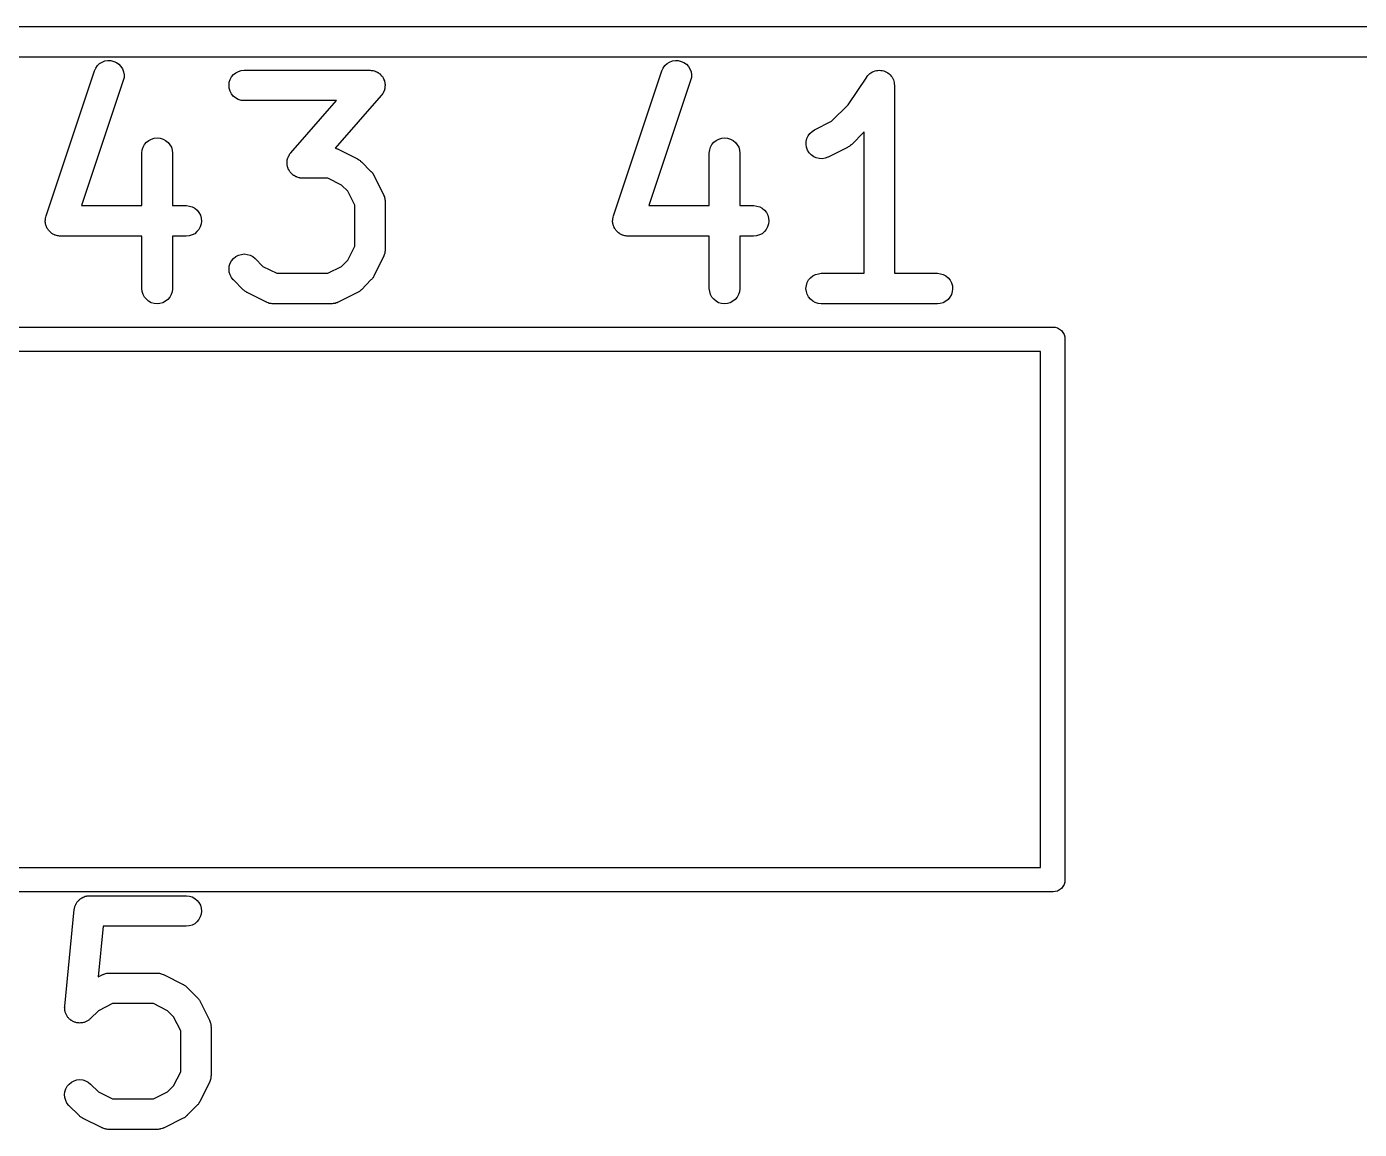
# Model space of a CAD drawing. Extents: x 96 to 150, y -148 to -38.
# Drawn here: x 117.94 to 124.51, y -147.85 to -142.42 of the extents above; entities that cross this region are included whole.
import ezdxf

# ---------------------------------------------------------------- set-up
doc = ezdxf.new("R2010")
doc.units = 0
doc.header["$MEASUREMENT"] = 0
doc.layers.add('BLACK', color=7, linetype='CONTINUOUS')

msp = doc.modelspace()

# ---------------------------------------------------------------- linework, layer by layer
at = {"layer": 'BLACK', "linetype": 'CONTINUOUS'}
for p, q in [((100.107, -142.419), (134.335, -142.419)), ((134.362, -142.569), (100.08, -142.569)), ((118.292, -142.611), (118.303, -142.601)), ((118.303, -142.601), (118.315, -142.593)), ((118.315, -142.593), (118.329, -142.588)), ((118.329, -142.588), (118.344, -142.586)), ((118.344, -142.586), (118.358, -142.586)), ((118.358, -142.586), (118.372, -142.59)), ((118.372, -142.59), (118.386, -142.596)), ((118.386, -142.596), (118.398, -142.604)), ((121.086, -142.611), (121.097, -142.601)), ((121.097, -142.601), (121.109, -142.593)), ((121.109, -142.593), (121.123, -142.588)), ((121.123, -142.588), (121.138, -142.586)), ((121.138, -142.586), (121.152, -142.586)), ((121.152, -142.586), (121.166, -142.59)), ((121.166, -142.59), (121.18, -142.596)), ((121.18, -142.596), (121.192, -142.604)), ((118.039, -143.351), (118.277, -142.637)), ((118.277, -142.636), (118.284, -142.623)), ((118.277, -142.637), (118.277, -142.636)), ((118.284, -142.623), (118.292, -142.611)), ((118.398, -142.604), (118.408, -142.615)), ((118.408, -142.615), (118.415, -142.627)), ((118.415, -142.627), (118.421, -142.641)), ((118.421, -142.641), (118.423, -142.656)), ((118.423, -142.656), (118.423, -142.67)), ((118.946, -142.679), (118.953, -142.666)), ((118.953, -142.666), (118.962, -142.655)), ((118.962, -142.655), (118.973, -142.646)), ((118.973, -142.646), (118.986, -142.639)), ((118.986, -142.639), (119, -142.635)), ((119, -142.635), (119.015, -142.633)), ((119.015, -142.633), (119.634, -142.633)), ((119.634, -142.633), (119.635, -142.633)), ((119.635, -142.633), (119.64, -142.634)), ((119.64, -142.634), (119.644, -142.634)), ((119.644, -142.634), (119.647, -142.635)), ((119.647, -142.635), (119.649, -142.635)), ((119.649, -142.635), (119.654, -142.636)), ((119.654, -142.636), (119.659, -142.638)), ((119.659, -142.638), (119.661, -142.639)), ((119.661, -142.639), (119.663, -142.639)), ((119.663, -142.639), (119.668, -142.642)), ((119.668, -142.642), (119.672, -142.644)), ((119.672, -142.644), (119.674, -142.645)), ((119.674, -142.645), (119.676, -142.646)), ((119.676, -142.646), (119.68, -142.65)), ((119.68, -142.65), (119.684, -142.652)), ((119.684, -142.652), (119.685, -142.654)), ((119.685, -142.654), (119.687, -142.656)), ((119.687, -142.656), (119.69, -142.66)), ((119.69, -142.66), (119.694, -142.663)), ((119.694, -142.663), (119.695, -142.665)), ((119.695, -142.665), (119.697, -142.667)), ((120.833, -143.351), (121.071, -142.637)), ((121.071, -142.636), (121.078, -142.623)), ((121.071, -142.637), (121.071, -142.636)), ((121.078, -142.623), (121.086, -142.611)), ((121.192, -142.604), (121.202, -142.615)), ((121.202, -142.615), (121.209, -142.627)), ((121.209, -142.627), (121.215, -142.641)), ((121.215, -142.641), (121.217, -142.656)), ((121.217, -142.656), (121.217, -142.67)), ((122.08, -142.666), (122.085, -142.66)), ((122.08, -142.667), (122.08, -142.666)), ((122.08, -142.666), (122.08, -142.666)), ((122.08, -142.666), (122.08, -142.666)), ((122.08, -142.666), (122.08, -142.666)), ((122.085, -142.66), (122.09, -142.655)), ((122.09, -142.655), (122.096, -142.65)), ((122.09, -142.655), (122.09, -142.655)), ((122.09, -142.655), (122.09, -142.655)), ((122.096, -142.65), (122.101, -142.646)), ((122.101, -142.646), (122.108, -142.642)), ((122.101, -142.646), (122.101, -142.646)), ((122.101, -142.646), (122.101, -142.646)), ((122.108, -142.642), (122.114, -142.639)), ((122.114, -142.639), (122.121, -142.637)), ((122.114, -142.639), (122.114, -142.639)), ((122.114, -142.639), (122.114, -142.639)), ((122.121, -142.637), (122.128, -142.635)), ((122.128, -142.635), (122.135, -142.634)), ((122.128, -142.635), (122.128, -142.635)), ((122.128, -142.635), (122.128, -142.635)), ((122.135, -142.634), (122.143, -142.633)), ((122.143, -142.633), (122.143, -142.633)), ((122.143, -142.633), (122.15, -142.634)), ((122.143, -142.633), (122.143, -142.633)), ((122.15, -142.634), (122.157, -142.635)), ((122.157, -142.635), (122.157, -142.635)), ((122.157, -142.635), (122.157, -142.635)), ((122.157, -142.635), (122.165, -142.637)), ((122.165, -142.637), (122.171, -142.639)), ((122.171, -142.639), (122.171, -142.639)), ((122.171, -142.639), (122.171, -142.639)), ((122.171, -142.639), (122.178, -142.643)), ((122.178, -142.643), (122.184, -142.646)), ((122.184, -142.646), (122.184, -142.646)), ((122.184, -142.646), (122.184, -142.646)), ((122.184, -142.646), (122.19, -142.651)), ((122.19, -142.651), (122.195, -142.656)), ((122.195, -142.656), (122.195, -142.656)), ((122.195, -142.656), (122.195, -142.656)), ((122.195, -142.656), (122.2, -142.662)), ((122.2, -142.662), (122.205, -142.667)), ((118.419, -142.684), (118.214, -143.3)), ((118.423, -142.67), (118.419, -142.684)), ((118.94, -142.708), (118.941, -142.693)), ((118.941, -142.722), (118.94, -142.708)), ((118.941, -142.693), (118.946, -142.679)), ((118.945, -142.736), (118.941, -142.722)), ((119.697, -142.667), (119.699, -142.671)), ((119.699, -142.671), (119.701, -142.675)), ((119.701, -142.675), (119.702, -142.678)), ((119.702, -142.678), (119.703, -142.68)), ((119.703, -142.68), (119.705, -142.685)), ((119.705, -142.685), (119.706, -142.689)), ((119.706, -142.728), (119.705, -142.733)), ((119.706, -142.689), (119.707, -142.692)), ((119.707, -142.723), (119.706, -142.728)), ((119.707, -142.692), (119.708, -142.694)), ((119.708, -142.721), (119.707, -142.723)), ((119.708, -142.694), (119.708, -142.699)), ((119.708, -142.699), (119.709, -142.704)), ((119.709, -142.709), (119.708, -142.714)), ((119.708, -142.714), (119.708, -142.718)), ((119.708, -142.718), (119.708, -142.721)), ((119.709, -142.704), (119.709, -142.706)), ((119.709, -142.706), (119.709, -142.709)), ((121.213, -142.684), (121.008, -143.3)), ((121.217, -142.67), (121.213, -142.684)), ((121.989, -142.803), (122.08, -142.667)), ((122.205, -142.667), (122.205, -142.667)), ((122.205, -142.667), (122.205, -142.667)), ((122.205, -142.667), (122.208, -142.674)), ((122.208, -142.674), (122.212, -142.68)), ((122.212, -142.68), (122.212, -142.68)), ((122.212, -142.68), (122.212, -142.68)), ((122.212, -142.68), (122.214, -142.687)), ((122.214, -142.687), (122.216, -142.694)), ((122.216, -142.694), (122.216, -142.694)), ((122.216, -142.694), (122.216, -142.694)), ((122.216, -142.694), (122.216, -142.701)), ((122.216, -142.701), (122.217, -142.708)), ((122.217, -142.708), (122.217, -143.633)), ((118.952, -142.749), (118.945, -142.736)), ((118.961, -142.761), (118.952, -142.749)), ((118.972, -142.77), (118.961, -142.761)), ((118.985, -142.777), (118.972, -142.77)), ((118.999, -142.782), (118.985, -142.777)), ((119.014, -142.783), (118.999, -142.782)), ((119.015, -142.783), (119.014, -142.783)), ((119.469, -142.783), (119.015, -142.783)), ((119.244, -143.04), (119.469, -142.783)), ((119.69, -142.758), (119.463, -143.017)), ((119.693, -142.754), (119.69, -142.758)), ((119.696, -142.75), (119.693, -142.754)), ((119.697, -142.748), (119.696, -142.75)), ((119.699, -142.746), (119.697, -142.748)), ((119.701, -142.742), (119.699, -142.746)), ((119.703, -142.737), (119.701, -142.742)), ((119.704, -142.735), (119.703, -142.737)), ((119.705, -142.733), (119.704, -142.735)), ((121.907, -142.885), (121.989, -142.803)), ((121.811, -142.935), (121.823, -142.927)), ((121.823, -142.927), (121.907, -142.885)), ((118.524, -142.999), (118.534, -142.988)), ((118.534, -142.988), (118.545, -142.979)), ((118.545, -142.979), (118.558, -142.972)), ((118.558, -142.972), (118.572, -142.968)), ((118.572, -142.968), (118.587, -142.967)), ((118.587, -142.967), (118.601, -142.968)), ((118.601, -142.968), (118.615, -142.973)), ((118.615, -142.973), (118.628, -142.98)), ((118.628, -142.98), (118.64, -142.989)), ((118.64, -142.989), (118.649, -143)), ((121.318, -142.999), (121.328, -142.988)), ((121.328, -142.988), (121.339, -142.979)), ((121.339, -142.979), (121.352, -142.972)), ((121.352, -142.972), (121.366, -142.968)), ((121.366, -142.968), (121.381, -142.967)), ((121.381, -142.967), (121.395, -142.968)), ((121.395, -142.968), (121.409, -142.973)), ((121.409, -142.973), (121.422, -142.98)), ((121.422, -142.98), (121.434, -142.989)), ((121.434, -142.989), (121.443, -143)), ((121.782, -142.984), (121.785, -142.97)), ((121.782, -142.999), (121.782, -142.984)), ((121.785, -142.97), (121.791, -142.957)), ((121.791, -142.957), (121.8, -142.945)), ((121.8, -142.945), (121.811, -142.935)), ((122.067, -142.937), (122.005, -143)), ((122.067, -143.633), (122.067, -142.937)), ((118.511, -143.041), (118.513, -143.026)), ((118.511, -143.042), (118.511, -143.041)), ((118.511, -143.3), (118.511, -143.042)), ((118.513, -143.026), (118.517, -143.012)), ((118.517, -143.012), (118.524, -142.999)), ((118.649, -143), (118.656, -143.013)), ((118.656, -143.013), (118.66, -143.027)), ((118.66, -143.027), (118.661, -143.042)), ((118.661, -143.042), (118.661, -143.3)), ((119.231, -143.06), (119.234, -143.056)), ((119.231, -143.063), (119.231, -143.06)), ((119.234, -143.056), (119.236, -143.052)), ((119.236, -143.052), (119.237, -143.05)), ((119.237, -143.05), (119.238, -143.047)), ((119.238, -143.047), (119.241, -143.044)), ((119.241, -143.044), (119.244, -143.04)), ((119.463, -143.017), (119.468, -143.019)), ((119.468, -143.019), (119.473, -143.02)), ((119.473, -143.02), (119.475, -143.021)), ((119.475, -143.021), (119.477, -143.022)), ((119.477, -143.022), (119.572, -143.07)), ((121.305, -143.041), (121.307, -143.026)), ((121.305, -143.042), (121.305, -143.041)), ((121.305, -143.3), (121.305, -143.042)), ((121.307, -143.026), (121.311, -143.012)), ((121.311, -143.012), (121.318, -142.999)), ((121.443, -143), (121.45, -143.013)), ((121.45, -143.013), (121.454, -143.027)), ((121.454, -143.027), (121.455, -143.042)), ((121.455, -143.042), (121.455, -143.3)), ((121.784, -143.013), (121.782, -142.999)), ((121.789, -143.027), (121.784, -143.013)), ((121.797, -143.04), (121.789, -143.027)), ((121.807, -143.05), (121.797, -143.04)), ((121.819, -143.059), (121.807, -143.05)), ((121.832, -143.065), (121.819, -143.059)), ((121.985, -143.014), (121.89, -143.061)), ((121.989, -143.011), (121.985, -143.014)), ((121.993, -143.009), (121.989, -143.011)), ((121.995, -143.007), (121.993, -143.009)), ((121.998, -143.006), (121.995, -143.007)), ((122.001, -143.003), (121.998, -143.006)), ((122.004, -143), (122.001, -143.003)), ((122.005, -143), (122.004, -143)), ((119.226, -143.079), (119.227, -143.077)), ((119.226, -143.084), (119.226, -143.079)), ((119.226, -143.089), (119.226, -143.084)), ((119.226, -143.091), (119.226, -143.089)), ((119.226, -143.094), (119.226, -143.091)), ((119.226, -143.099), (119.226, -143.094)), ((119.227, -143.103), (119.226, -143.099)), ((119.227, -143.074), (119.228, -143.07)), ((119.227, -143.077), (119.227, -143.074)), ((119.228, -143.106), (119.227, -143.103)), ((119.228, -143.07), (119.23, -143.065)), ((119.228, -143.109), (119.228, -143.106)), ((119.23, -143.113), (119.228, -143.109)), ((119.23, -143.065), (119.231, -143.063)), ((119.231, -143.117), (119.23, -143.113)), ((119.232, -143.12), (119.231, -143.117)), ((119.233, -143.122), (119.232, -143.12)), ((119.236, -143.126), (119.233, -143.122)), ((119.238, -143.13), (119.236, -143.126)), ((119.572, -143.07), (119.573, -143.07)), ((119.573, -143.07), (119.577, -143.073)), ((119.577, -143.073), (119.58, -143.075)), ((119.58, -143.075), (119.583, -143.077)), ((119.583, -143.077), (119.585, -143.078)), ((119.585, -143.078), (119.588, -143.081)), ((119.588, -143.081), (119.592, -143.084)), ((119.592, -143.084), (119.639, -143.132)), ((121.846, -143.068), (121.832, -143.065)), ((121.861, -143.069), (121.846, -143.068)), ((121.875, -143.067), (121.861, -143.069)), ((121.889, -143.062), (121.875, -143.067)), ((121.89, -143.061), (121.889, -143.062)), ((119.239, -143.132), (119.238, -143.13)), ((119.241, -143.135), (119.239, -143.132)), ((119.244, -143.138), (119.241, -143.135)), ((119.247, -143.142), (119.244, -143.138)), ((119.249, -143.143), (119.247, -143.142)), ((119.251, -143.145), (119.249, -143.143)), ((119.255, -143.148), (119.251, -143.145)), ((119.258, -143.151), (119.255, -143.148)), ((119.261, -143.152), (119.258, -143.151)), ((119.263, -143.154), (119.261, -143.152)), ((119.267, -143.156), (119.263, -143.154)), ((119.271, -143.158), (119.267, -143.156)), ((119.274, -143.159), (119.271, -143.158)), ((119.276, -143.16), (119.274, -143.159)), ((119.28, -143.161), (119.276, -143.16)), ((119.285, -143.163), (119.28, -143.161)), ((119.288, -143.163), (119.285, -143.163)), ((119.29, -143.164), (119.288, -143.163)), ((119.295, -143.164), (119.29, -143.164)), ((119.3, -143.164), (119.295, -143.164)), ((119.301, -143.164), (119.3, -143.164)), ((119.426, -143.164), (119.301, -143.164)), ((119.494, -143.199), (119.426, -143.164)), ((119.639, -143.132), (119.64, -143.132)), ((119.64, -143.132), (119.643, -143.136)), ((119.643, -143.136), (119.646, -143.139)), ((119.646, -143.139), (119.647, -143.141)), ((119.647, -143.141), (119.649, -143.144)), ((119.649, -143.144), (119.651, -143.147)), ((119.651, -143.147), (119.653, -143.151)), ((119.653, -143.151), (119.701, -143.246)), ((119.525, -143.229), (119.494, -143.199)), ((119.559, -143.298), (119.525, -143.229)), ((119.701, -143.246), (119.701, -143.247)), ((119.701, -143.247), (119.702, -143.249)), ((119.702, -143.249), (119.703, -143.251)), ((119.703, -143.251), (119.705, -143.256)), ((119.705, -143.256), (119.706, -143.261)), ((118.214, -143.3), (118.511, -143.3)), ((118.661, -143.3), (118.729, -143.3)), ((118.729, -143.3), (118.73, -143.3)), ((118.73, -143.3), (118.745, -143.302)), ((118.745, -143.302), (118.759, -143.306)), ((118.759, -143.306), (118.772, -143.313)), ((118.772, -143.313), (118.783, -143.323)), ((119.559, -143.5), (119.559, -143.298)), ((119.706, -143.261), (119.707, -143.263)), ((119.707, -143.263), (119.707, -143.265)), ((119.707, -143.265), (119.708, -143.27)), ((119.708, -143.27), (119.709, -143.275)), ((119.709, -143.275), (119.709, -143.278)), ((119.709, -143.278), (119.709, -143.28)), ((119.709, -143.28), (119.709, -143.518)), ((121.008, -143.3), (121.305, -143.3)), ((121.455, -143.3), (121.523, -143.3)), ((121.523, -143.3), (121.524, -143.3)), ((121.524, -143.3), (121.539, -143.302)), ((121.539, -143.302), (121.553, -143.306)), ((121.553, -143.306), (121.566, -143.313)), ((121.566, -143.313), (121.577, -143.323)), ((118.035, -143.375), (118.036, -143.37)), ((118.035, -143.377), (118.035, -143.375)), ((118.035, -143.38), (118.035, -143.377)), ((118.036, -143.385), (118.035, -143.38)), ((118.036, -143.363), (118.037, -143.36)), ((118.036, -143.366), (118.036, -143.363)), ((118.036, -143.37), (118.036, -143.366)), ((118.036, -143.389), (118.036, -143.385)), ((118.037, -143.36), (118.038, -143.356)), ((118.038, -143.356), (118.039, -143.351)), ((118.783, -143.323), (118.792, -143.334)), ((118.792, -143.334), (118.799, -143.347)), ((118.799, -143.347), (118.803, -143.361)), ((118.803, -143.361), (118.804, -143.376)), ((118.804, -143.376), (118.803, -143.39)), ((120.829, -143.375), (120.83, -143.37)), ((120.829, -143.377), (120.829, -143.375)), ((120.829, -143.38), (120.829, -143.377)), ((120.83, -143.385), (120.829, -143.38)), ((120.83, -143.363), (120.831, -143.36)), ((120.83, -143.366), (120.83, -143.363)), ((120.83, -143.37), (120.83, -143.366)), ((120.83, -143.389), (120.83, -143.385)), ((120.831, -143.36), (120.832, -143.356)), ((120.832, -143.356), (120.833, -143.351)), ((121.577, -143.323), (121.586, -143.334)), ((121.586, -143.334), (121.593, -143.347)), ((121.593, -143.347), (121.597, -143.361)), ((121.597, -143.361), (121.598, -143.376)), ((121.598, -143.376), (121.597, -143.39)), ((118.037, -143.392), (118.036, -143.389)), ((118.038, -143.395), (118.037, -143.392)), ((118.039, -143.399), (118.038, -143.395)), ((118.041, -143.403), (118.039, -143.399)), ((118.042, -143.406), (118.041, -143.403)), ((118.043, -143.408), (118.042, -143.406)), ((118.045, -143.412), (118.043, -143.408)), ((118.047, -143.416), (118.045, -143.412)), ((118.049, -143.418), (118.047, -143.416)), ((118.051, -143.421), (118.049, -143.418)), ((118.054, -143.424), (118.051, -143.421)), ((118.057, -143.428), (118.054, -143.424)), ((118.059, -143.429), (118.057, -143.428)), ((118.061, -143.431), (118.059, -143.429)), ((118.064, -143.434), (118.061, -143.431)), ((118.068, -143.437), (118.064, -143.434)), ((118.07, -143.438), (118.068, -143.437)), ((118.073, -143.44), (118.07, -143.438)), ((118.077, -143.442), (118.073, -143.44)), ((118.081, -143.444), (118.077, -143.442)), ((118.083, -143.445), (118.081, -143.444)), ((118.086, -143.446), (118.083, -143.445)), ((118.09, -143.447), (118.086, -143.446)), ((118.095, -143.448), (118.09, -143.447)), ((118.097, -143.449), (118.095, -143.448)), ((118.1, -143.449), (118.097, -143.449)), ((118.105, -143.45), (118.1, -143.449)), ((118.109, -143.45), (118.105, -143.45)), ((118.11, -143.45), (118.109, -143.45)), ((118.511, -143.45), (118.11, -143.45)), ((118.511, -143.708), (118.511, -143.45)), ((118.729, -143.45), (118.661, -143.45)), ((118.661, -143.45), (118.661, -143.708)), ((118.744, -143.449), (118.729, -143.45)), ((118.758, -143.444), (118.744, -143.449)), ((118.771, -143.438), (118.758, -143.444)), ((118.782, -143.428), (118.771, -143.438)), ((118.791, -143.417), (118.782, -143.428)), ((118.798, -143.404), (118.791, -143.417)), ((118.803, -143.39), (118.798, -143.404)), ((120.831, -143.392), (120.83, -143.389)), ((120.832, -143.395), (120.831, -143.392)), ((120.833, -143.399), (120.832, -143.395)), ((120.835, -143.403), (120.833, -143.399)), ((120.836, -143.406), (120.835, -143.403)), ((120.837, -143.408), (120.836, -143.406)), ((120.839, -143.412), (120.837, -143.408)), ((120.841, -143.416), (120.839, -143.412)), ((120.843, -143.418), (120.841, -143.416)), ((120.845, -143.421), (120.843, -143.418)), ((120.848, -143.424), (120.845, -143.421)), ((120.851, -143.428), (120.848, -143.424)), ((120.853, -143.429), (120.851, -143.428)), ((120.855, -143.431), (120.853, -143.429)), ((120.858, -143.434), (120.855, -143.431)), ((120.862, -143.437), (120.858, -143.434)), ((120.864, -143.438), (120.862, -143.437)), ((120.867, -143.44), (120.864, -143.438)), ((120.871, -143.442), (120.867, -143.44)), ((120.875, -143.444), (120.871, -143.442)), ((120.877, -143.445), (120.875, -143.444)), ((120.88, -143.446), (120.877, -143.445)), ((120.884, -143.447), (120.88, -143.446)), ((120.889, -143.448), (120.884, -143.447)), ((120.891, -143.449), (120.889, -143.448)), ((120.894, -143.449), (120.891, -143.449)), ((120.899, -143.45), (120.894, -143.449)), ((120.903, -143.45), (120.899, -143.45)), ((120.904, -143.45), (120.903, -143.45)), ((121.305, -143.45), (120.904, -143.45)), ((121.305, -143.708), (121.305, -143.45)), ((121.523, -143.45), (121.455, -143.45)), ((121.455, -143.45), (121.455, -143.708)), ((121.538, -143.449), (121.523, -143.45)), ((121.552, -143.444), (121.538, -143.449)), ((121.565, -143.438), (121.552, -143.444)), ((121.576, -143.428), (121.565, -143.438)), ((121.585, -143.417), (121.576, -143.428)), ((121.592, -143.404), (121.585, -143.417)), ((121.597, -143.39), (121.592, -143.404)), ((119.525, -143.569), (119.559, -143.5)), ((119.709, -143.518), (119.709, -143.519)), ((119.709, -143.519), (119.709, -143.521)), ((118.941, -143.598), (118.946, -143.584)), ((118.946, -143.584), (118.953, -143.571)), ((118.953, -143.571), (118.962, -143.56)), ((118.962, -143.56), (118.974, -143.551)), ((118.974, -143.551), (118.987, -143.544)), ((118.987, -143.544), (119.001, -143.54)), ((119.001, -143.54), (119.015, -143.538)), ((119.015, -143.538), (119.03, -143.54)), ((119.03, -143.54), (119.044, -143.544)), ((119.044, -143.544), (119.057, -143.551)), ((119.057, -143.551), (119.068, -143.56)), ((119.068, -143.56), (119.107, -143.599)), ((119.494, -143.599), (119.525, -143.569)), ((119.701, -143.551), (119.653, -143.647)), ((119.702, -143.549), (119.701, -143.551)), ((119.703, -143.547), (119.702, -143.549)), ((119.704, -143.543), (119.703, -143.547)), ((119.706, -143.538), (119.704, -143.543)), ((119.707, -143.536), (119.706, -143.538)), ((119.708, -143.528), (119.707, -143.533)), ((119.707, -143.533), (119.707, -143.536)), ((119.709, -143.523), (119.708, -143.528)), ((119.709, -143.521), (119.709, -143.523)), ((118.94, -143.612), (118.941, -143.598)), ((118.941, -143.627), (118.94, -143.612)), ((118.945, -143.641), (118.941, -143.627)), ((118.952, -143.654), (118.945, -143.641)), ((119.107, -143.599), (119.175, -143.633)), ((119.175, -143.633), (119.426, -143.633)), ((119.426, -143.633), (119.494, -143.599)), ((119.651, -143.651), (119.649, -143.655)), ((119.653, -143.648), (119.651, -143.651)), ((119.653, -143.647), (119.653, -143.648)), ((121.804, -143.655), (121.815, -143.646)), ((121.815, -143.646), (121.828, -143.639)), ((121.828, -143.639), (121.842, -143.635)), ((121.842, -143.635), (121.856, -143.633)), ((121.856, -143.633), (122.067, -143.633)), ((122.217, -143.633), (122.428, -143.633)), ((122.428, -143.633), (122.429, -143.633)), ((122.429, -143.633), (122.443, -143.635)), ((122.443, -143.635), (122.457, -143.639)), ((122.457, -143.639), (122.47, -143.646)), ((122.47, -143.646), (122.481, -143.656)), ((118.513, -143.723), (118.511, -143.708)), ((118.661, -143.709), (118.66, -143.724)), ((118.661, -143.708), (118.661, -143.709)), ((118.961, -143.665), (118.952, -143.654)), ((118.962, -143.666), (118.961, -143.665)), ((119.009, -143.714), (118.962, -143.666)), ((119.013, -143.716), (119.009, -143.714)), ((119.016, -143.719), (119.013, -143.716)), ((119.591, -143.715), (119.588, -143.717)), ((119.592, -143.714), (119.591, -143.715)), ((119.639, -143.666), (119.592, -143.714)), ((119.642, -143.663), (119.639, -143.666)), ((119.645, -143.66), (119.642, -143.663)), ((119.647, -143.657), (119.645, -143.66)), ((119.649, -143.655), (119.647, -143.657)), ((121.307, -143.723), (121.305, -143.708)), ((121.455, -143.709), (121.454, -143.724)), ((121.455, -143.708), (121.455, -143.709)), ((121.781, -143.708), (121.783, -143.693)), ((121.783, -143.722), (121.781, -143.708)), ((121.783, -143.693), (121.787, -143.679)), ((121.787, -143.679), (121.794, -143.666)), ((121.794, -143.666), (121.804, -143.655)), ((122.481, -143.656), (122.491, -143.667)), ((122.491, -143.667), (122.497, -143.68)), ((122.497, -143.68), (122.502, -143.694)), ((122.503, -143.709), (122.501, -143.723)), ((122.502, -143.694), (122.503, -143.709)), ((118.517, -143.737), (118.513, -143.723)), ((118.524, -143.75), (118.517, -143.737)), ((118.533, -143.761), (118.524, -143.75)), ((118.544, -143.771), (118.533, -143.761)), ((118.557, -143.778), (118.544, -143.771)), ((118.571, -143.782), (118.557, -143.778)), ((118.586, -143.783), (118.571, -143.782)), ((118.6, -143.782), (118.586, -143.783)), ((118.614, -143.778), (118.6, -143.782)), ((118.627, -143.771), (118.614, -143.778)), ((118.639, -143.762), (118.627, -143.771)), ((118.648, -143.751), (118.639, -143.762)), ((118.655, -143.738), (118.648, -143.751)), ((118.66, -143.724), (118.655, -143.738)), ((119.018, -143.721), (119.016, -143.719)), ((119.021, -143.723), (119.018, -143.721)), ((119.024, -143.725), (119.021, -143.723)), ((119.028, -143.727), (119.024, -143.725)), ((119.029, -143.728), (119.028, -143.727)), ((119.124, -143.775), (119.029, -143.728)), ((119.126, -143.776), (119.124, -143.775)), ((119.128, -143.777), (119.126, -143.776)), ((119.133, -143.779), (119.128, -143.777)), ((119.138, -143.781), (119.133, -143.779)), ((119.14, -143.781), (119.138, -143.781)), ((119.142, -143.782), (119.14, -143.781)), ((119.147, -143.782), (119.142, -143.782)), ((119.152, -143.783), (119.147, -143.782)), ((119.453, -143.782), (119.448, -143.783)), ((119.458, -143.782), (119.453, -143.782)), ((119.46, -143.781), (119.458, -143.782)), ((119.462, -143.781), (119.46, -143.781)), ((119.467, -143.779), (119.462, -143.781)), ((119.472, -143.778), (119.467, -143.779)), ((119.474, -143.777), (119.472, -143.778)), ((119.476, -143.776), (119.474, -143.777)), ((119.477, -143.775), (119.476, -143.776)), ((119.572, -143.728), (119.477, -143.775)), ((119.576, -143.726), (119.572, -143.728)), ((119.58, -143.724), (119.576, -143.726)), ((119.582, -143.722), (119.58, -143.724)), ((119.585, -143.72), (119.582, -143.722)), ((119.588, -143.717), (119.585, -143.72)), ((121.311, -143.737), (121.307, -143.723)), ((121.318, -143.75), (121.311, -143.737)), ((121.327, -143.761), (121.318, -143.75)), ((121.338, -143.771), (121.327, -143.761)), ((121.351, -143.778), (121.338, -143.771)), ((121.365, -143.782), (121.351, -143.778)), ((121.38, -143.783), (121.365, -143.782)), ((121.394, -143.782), (121.38, -143.783)), ((121.408, -143.778), (121.394, -143.782)), ((121.421, -143.771), (121.408, -143.778)), ((121.433, -143.762), (121.421, -143.771)), ((121.442, -143.751), (121.433, -143.762)), ((121.449, -143.738), (121.442, -143.751)), ((121.454, -143.724), (121.449, -143.738)), ((121.787, -143.736), (121.783, -143.722)), ((121.794, -143.749), (121.787, -143.736)), ((121.803, -143.761), (121.794, -143.749)), ((121.814, -143.77), (121.803, -143.761)), ((121.827, -143.777), (121.814, -143.77)), ((121.841, -143.782), (121.827, -143.777)), ((121.855, -143.783), (121.841, -143.782)), ((122.442, -143.782), (122.428, -143.783)), ((122.456, -143.778), (122.442, -143.782)), ((122.469, -143.771), (122.456, -143.778)), ((122.481, -143.762), (122.469, -143.771)), ((122.49, -143.75), (122.481, -143.762)), ((122.497, -143.737), (122.49, -143.75)), ((122.501, -143.723), (122.497, -143.737)), ((119.154, -143.783), (119.152, -143.783)), ((119.157, -143.783), (119.154, -143.783)), ((119.158, -143.783), (119.157, -143.783)), ((119.443, -143.783), (119.158, -143.783)), ((119.446, -143.783), (119.443, -143.783)), ((119.448, -143.783), (119.446, -143.783)), ((121.856, -143.783), (121.855, -143.783)), ((122.428, -143.783), (121.856, -143.783)), ((115.319, -143.898), (122.993, -143.898)), ((122.993, -143.898), (122.996, -143.898)), ((122.996, -143.898), (122.999, -143.898)), ((122.999, -143.898), (123.008, -143.899)), ((123.008, -143.899), (123.019, -143.902)), ((123.019, -143.902), (123.029, -143.908)), ((123.029, -143.908), (123.039, -143.915)), ((123.039, -143.915), (123.046, -143.925)), ((123.046, -143.925), (123.052, -143.935)), ((123.052, -143.935), (123.055, -143.946)), ((123.055, -143.946), (123.056, -143.958)), ((123.056, -143.958), (123.056, -143.961)), ((123.056, -143.961), (123.056, -146.615)), ((122.936, -144.018), (115.376, -144.018)), ((122.936, -146.558), (122.936, -144.018)), ((115.376, -146.558), (122.936, -146.558)), ((123.029, -146.668), (123.019, -146.674)), ((123.039, -146.661), (123.029, -146.668)), ((123.046, -146.651), (123.039, -146.661)), ((123.052, -146.641), (123.046, -146.651)), ((123.055, -146.63), (123.052, -146.641)), ((123.056, -146.618), (123.055, -146.63)), ((123.056, -146.615), (123.056, -146.618)), ((122.993, -146.678), (115.319, -146.678)), ((118.187, -146.736), (118.189, -146.733)), ((118.189, -146.733), (118.191, -146.73)), ((118.191, -146.73), (118.193, -146.727)), ((118.193, -146.727), (118.195, -146.724)), ((118.195, -146.724), (118.198, -146.722)), ((118.198, -146.722), (118.2, -146.719)), ((118.2, -146.719), (118.203, -146.717)), ((118.203, -146.717), (118.206, -146.714)), ((118.206, -146.714), (118.209, -146.712)), ((118.209, -146.712), (118.211, -146.71)), ((118.211, -146.71), (118.215, -146.708)), ((118.215, -146.708), (118.218, -146.706)), ((118.218, -146.706), (118.221, -146.705)), ((118.221, -146.705), (118.224, -146.703)), ((118.224, -146.703), (118.228, -146.702)), ((118.228, -146.702), (118.232, -146.7)), ((118.232, -146.7), (118.235, -146.7)), ((118.235, -146.7), (118.238, -146.699)), ((118.238, -146.699), (118.242, -146.698)), ((118.242, -146.698), (118.246, -146.698)), ((118.246, -146.698), (118.25, -146.698)), ((118.25, -146.698), (118.253, -146.697)), ((118.253, -146.697), (118.729, -146.697)), ((118.729, -146.697), (118.73, -146.697)), ((118.73, -146.697), (118.745, -146.699)), ((118.745, -146.699), (118.759, -146.703)), ((118.759, -146.703), (118.771, -146.71)), ((118.771, -146.71), (118.783, -146.72)), ((118.783, -146.72), (118.792, -146.731)), ((118.792, -146.731), (118.799, -146.744)), ((122.996, -146.678), (122.993, -146.678)), ((122.999, -146.678), (122.996, -146.678)), ((123.008, -146.677), (122.999, -146.678)), ((122.999, -146.678), (122.999, -146.678)), ((123.019, -146.674), (123.008, -146.677)), ((118.131, -147.241), (118.178, -146.765)), ((118.178, -146.764), (118.179, -146.761)), ((118.178, -146.765), (118.178, -146.764)), ((118.179, -146.757), (118.181, -146.753)), ((118.179, -146.761), (118.179, -146.757)), ((118.181, -146.75), (118.183, -146.747)), ((118.181, -146.753), (118.181, -146.75)), ((118.183, -146.747), (118.184, -146.743)), ((118.184, -146.743), (118.186, -146.74)), ((118.186, -146.74), (118.187, -146.736)), ((118.803, -146.787), (118.798, -146.801)), ((118.799, -146.744), (118.803, -146.758)), ((118.803, -146.758), (118.804, -146.773)), ((118.804, -146.773), (118.803, -146.787)), ((118.321, -146.847), (118.296, -147.096)), ((118.729, -146.847), (118.321, -146.847)), ((118.744, -146.846), (118.729, -146.847)), ((118.758, -146.842), (118.744, -146.846)), ((118.771, -146.835), (118.758, -146.842)), ((118.782, -146.826), (118.771, -146.835)), ((118.791, -146.814), (118.782, -146.826)), ((118.798, -146.801), (118.791, -146.814)), ((118.296, -147.096), (118.315, -147.086)), ((118.315, -147.086), (118.318, -147.085)), ((118.315, -147.086), (118.315, -147.086)), ((118.318, -147.085), (118.32, -147.084)), ((118.32, -147.084), (118.324, -147.083)), ((118.324, -147.083), (118.329, -147.081)), ((118.329, -147.081), (118.331, -147.08)), ((118.331, -147.08), (118.334, -147.08)), ((118.334, -147.08), (118.339, -147.079)), ((118.339, -147.079), (118.344, -147.078)), ((118.344, -147.078), (118.346, -147.079)), ((118.346, -147.079), (118.348, -147.078)), ((118.348, -147.078), (118.586, -147.078)), ((118.586, -147.078), (118.587, -147.078)), ((118.587, -147.078), (118.589, -147.079)), ((118.589, -147.079), (118.592, -147.079)), ((118.592, -147.079), (118.597, -147.079)), ((118.597, -147.079), (118.602, -147.08)), ((118.602, -147.08), (118.604, -147.081)), ((118.604, -147.081), (118.606, -147.081)), ((118.606, -147.081), (118.611, -147.083)), ((118.611, -147.083), (118.616, -147.084)), ((118.616, -147.084), (118.618, -147.085)), ((118.618, -147.085), (118.62, -147.086)), ((118.62, -147.086), (118.715, -147.134)), ((118.715, -147.134), (118.716, -147.134)), ((118.716, -147.134), (118.719, -147.137)), ((118.719, -147.137), (118.723, -147.139)), ((118.723, -147.139), (118.726, -147.141)), ((118.726, -147.141), (118.728, -147.142)), ((118.728, -147.142), (118.731, -147.145)), ((118.731, -147.145), (118.734, -147.148)), ((118.734, -147.148), (118.782, -147.196)), ((118.13, -147.248), (118.131, -147.245)), ((118.131, -147.252), (118.13, -147.248)), ((118.131, -147.245), (118.131, -147.241)), ((118.131, -147.256), (118.131, -147.252)), ((118.131, -147.259), (118.131, -147.256)), ((118.132, -147.263), (118.131, -147.259)), ((118.366, -147.228), (118.297, -147.263)), ((118.568, -147.228), (118.366, -147.228)), ((118.637, -147.263), (118.568, -147.228)), ((118.782, -147.196), (118.783, -147.196)), ((118.783, -147.196), (118.785, -147.2)), ((118.785, -147.2), (118.788, -147.203)), ((118.788, -147.203), (118.79, -147.205)), ((118.79, -147.205), (118.792, -147.208)), ((118.792, -147.208), (118.794, -147.211)), ((118.794, -147.211), (118.796, -147.215)), ((118.796, -147.215), (118.844, -147.31)), ((118.133, -147.266), (118.132, -147.263)), ((118.133, -147.27), (118.133, -147.266)), ((118.135, -147.273), (118.133, -147.27)), ((118.136, -147.277), (118.135, -147.273)), ((118.138, -147.28), (118.136, -147.277)), ((118.139, -147.284), (118.138, -147.28)), ((118.141, -147.287), (118.139, -147.284)), ((118.143, -147.29), (118.141, -147.287)), ((118.145, -147.293), (118.143, -147.29)), ((118.147, -147.296), (118.145, -147.293)), ((118.15, -147.298), (118.147, -147.296)), ((118.152, -147.301), (118.15, -147.298)), ((118.155, -147.304), (118.152, -147.301)), ((118.157, -147.306), (118.155, -147.304)), ((118.16, -147.308), (118.157, -147.306)), ((118.163, -147.311), (118.16, -147.308)), ((118.166, -147.312), (118.163, -147.311)), ((118.169, -147.314), (118.166, -147.312)), ((118.173, -147.316), (118.169, -147.314)), ((118.176, -147.318), (118.173, -147.316)), ((118.179, -147.319), (118.176, -147.318)), ((118.183, -147.32), (118.179, -147.319)), ((118.186, -147.321), (118.183, -147.32)), ((118.19, -147.322), (118.186, -147.321)), ((118.194, -147.322), (118.19, -147.322)), ((118.197, -147.323), (118.194, -147.322)), ((118.201, -147.323), (118.197, -147.323)), ((118.204, -147.324), (118.201, -147.323)), ((118.208, -147.323), (118.204, -147.324)), ((118.212, -147.323), (118.208, -147.323)), ((118.215, -147.323), (118.212, -147.323)), ((118.219, -147.322), (118.215, -147.323)), ((118.223, -147.321), (118.219, -147.322)), ((118.226, -147.321), (118.223, -147.321)), ((118.23, -147.319), (118.226, -147.321)), ((118.233, -147.318), (118.23, -147.319)), ((118.236, -147.316), (118.233, -147.318)), ((118.24, -147.315), (118.236, -147.316)), ((118.243, -147.313), (118.24, -147.315)), ((118.246, -147.311), (118.243, -147.313)), ((118.249, -147.309), (118.246, -147.311)), ((118.252, -147.307), (118.249, -147.309)), ((118.255, -147.305), (118.252, -147.307)), ((118.258, -147.302), (118.255, -147.305)), ((118.297, -147.263), (118.258, -147.302)), ((118.258, -147.302), (118.258, -147.302)), ((118.667, -147.293), (118.637, -147.263)), ((118.702, -147.362), (118.667, -147.293)), ((118.844, -147.31), (118.844, -147.311)), ((118.844, -147.311), (118.845, -147.313)), ((118.845, -147.313), (118.846, -147.315)), ((118.846, -147.315), (118.847, -147.32)), ((118.847, -147.32), (118.849, -147.325)), ((118.849, -147.325), (118.85, -147.327)), ((118.702, -147.564), (118.702, -147.362)), ((118.85, -147.327), (118.85, -147.329)), ((118.85, -147.329), (118.851, -147.334)), ((118.851, -147.334), (118.852, -147.339)), ((118.852, -147.339), (118.851, -147.342)), ((118.851, -147.342), (118.852, -147.344)), ((118.852, -147.344), (118.852, -147.582)), ((118.667, -147.633), (118.702, -147.564)), ((118.852, -147.583), (118.851, -147.585)), ((118.851, -147.585), (118.851, -147.587)), ((118.851, -147.587), (118.851, -147.592)), ((118.852, -147.582), (118.852, -147.583)), ((118.132, -147.662), (118.136, -147.648)), ((118.136, -147.648), (118.143, -147.635)), ((118.143, -147.635), (118.153, -147.624)), ((118.153, -147.624), (118.164, -147.615)), ((118.164, -147.615), (118.177, -147.608)), ((118.177, -147.608), (118.191, -147.604)), ((118.191, -147.604), (118.206, -147.602)), ((118.206, -147.602), (118.22, -147.604)), ((118.22, -147.604), (118.234, -147.608)), ((118.234, -147.608), (118.247, -147.615)), ((118.247, -147.615), (118.258, -147.624)), ((118.258, -147.624), (118.297, -147.663)), ((118.637, -147.663), (118.667, -147.633)), ((118.844, -147.615), (118.796, -147.711)), ((118.845, -147.613), (118.844, -147.615)), ((118.846, -147.611), (118.845, -147.613)), ((118.847, -147.607), (118.846, -147.611)), ((118.849, -147.602), (118.847, -147.607)), ((118.85, -147.597), (118.849, -147.6)), ((118.849, -147.6), (118.849, -147.602)), ((118.851, -147.592), (118.85, -147.597)), ((118.13, -147.676), (118.132, -147.662)), ((118.132, -147.691), (118.13, -147.676)), ((118.136, -147.705), (118.132, -147.691)), ((118.142, -147.718), (118.136, -147.705)), ((118.151, -147.729), (118.142, -147.718)), ((118.297, -147.663), (118.366, -147.697)), ((118.366, -147.697), (118.568, -147.697)), ((118.568, -147.697), (118.637, -147.663)), ((118.791, -147.719), (118.789, -147.721)), ((118.793, -147.715), (118.791, -147.719)), ((118.796, -147.712), (118.793, -147.715)), ((118.796, -147.711), (118.796, -147.712)), ((118.152, -147.73), (118.151, -147.729)), ((118.2, -147.778), (118.152, -147.73)), ((118.203, -147.78), (118.2, -147.778)), ((118.206, -147.783), (118.203, -147.78)), ((118.209, -147.785), (118.206, -147.783)), ((118.211, -147.787), (118.209, -147.785)), ((118.727, -147.784), (118.725, -147.786)), ((118.73, -147.781), (118.727, -147.784)), ((118.734, -147.779), (118.73, -147.781)), ((118.782, -147.73), (118.734, -147.778)), ((118.734, -147.778), (118.734, -147.779)), ((118.785, -147.727), (118.782, -147.73)), ((118.788, -147.724), (118.785, -147.727)), ((118.789, -147.721), (118.788, -147.724)), ((118.215, -147.789), (118.211, -147.787)), ((118.218, -147.791), (118.215, -147.789)), ((118.219, -147.792), (118.218, -147.791)), ((118.315, -147.839), (118.219, -147.792)), ((118.317, -147.84), (118.315, -147.839)), ((118.319, -147.841), (118.317, -147.84)), ((118.323, -147.843), (118.319, -147.841)), ((118.328, -147.845), (118.323, -147.843)), ((118.33, -147.845), (118.328, -147.845)), ((118.333, -147.846), (118.33, -147.845)), ((118.338, -147.846), (118.333, -147.846)), ((118.343, -147.847), (118.338, -147.846)), ((118.345, -147.847), (118.343, -147.847)), ((118.347, -147.847), (118.345, -147.847)), ((118.348, -147.847), (118.347, -147.847)), ((118.586, -147.847), (118.348, -147.847)), ((118.588, -147.847), (118.586, -147.847)), ((118.591, -147.847), (118.588, -147.847)), ((118.596, -147.846), (118.591, -147.847)), ((118.601, -147.846), (118.596, -147.846)), ((118.603, -147.845), (118.601, -147.846)), ((118.605, -147.845), (118.603, -147.845)), ((118.61, -147.843), (118.605, -147.845)), ((118.615, -147.842), (118.61, -147.843)), ((118.617, -147.841), (118.615, -147.842)), ((118.619, -147.84), (118.617, -147.841)), ((118.62, -147.839), (118.619, -147.84)), ((118.715, -147.792), (118.62, -147.839)), ((118.719, -147.79), (118.715, -147.792)), ((118.722, -147.788), (118.719, -147.79)), ((118.725, -147.786), (118.722, -147.788))]:
    msp.add_line(p, q, dxfattribs=at)

doc.saveas('drawing.dxf')
